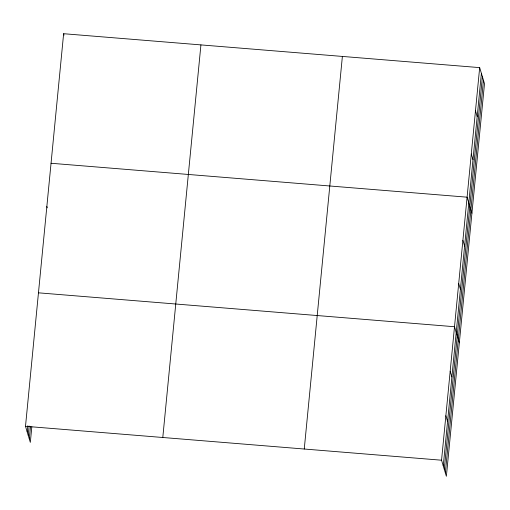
<?xml version="1.0" encoding="UTF-8"?>
<svg xmlns="http://www.w3.org/2000/svg" width="510" height="510" viewBox="0 0 510 510"><rect width="100%" height="100%" fill="white"/><g stroke="black" fill="none" stroke-linecap="round" stroke-linejoin="round"><path stroke-width="0.76" d="M31.837 426.768L30.326 442.38L25.5 426.303L63.629 33.711L479.674 67.62L484.5 83.697L446.371 476.289L441.545 460.211L479.674 67.62M27.208 432.008L27.82 425.761M28.241 435.432L29.146 426.06M29.299 438.957L30.511 426.468M162.792 437.491L200.927 44.899M304.253 449.023L342.382 56.431M443.254 465.917L481.389 73.325M444.286 469.34L482.415 76.749M445.345 472.866L483.474 80.274M51.045 163.264L467.096 197.179L471.916 213.256M38.467 292.823L454.512 326.731L459.331 342.809M25.5 426.303L441.545 460.211M475.479 110.804L477.194 116.509M471.285 153.988L473 159.694M462.901 240.363L464.61 246.062M458.707 283.547L460.415 289.253M450.19 371.223L451.898 376.928M445.867 415.72L447.576 421.426M63.629 33.711L64.056 35.133M46.856 206.448L47.283 207.876"/></g></svg>
